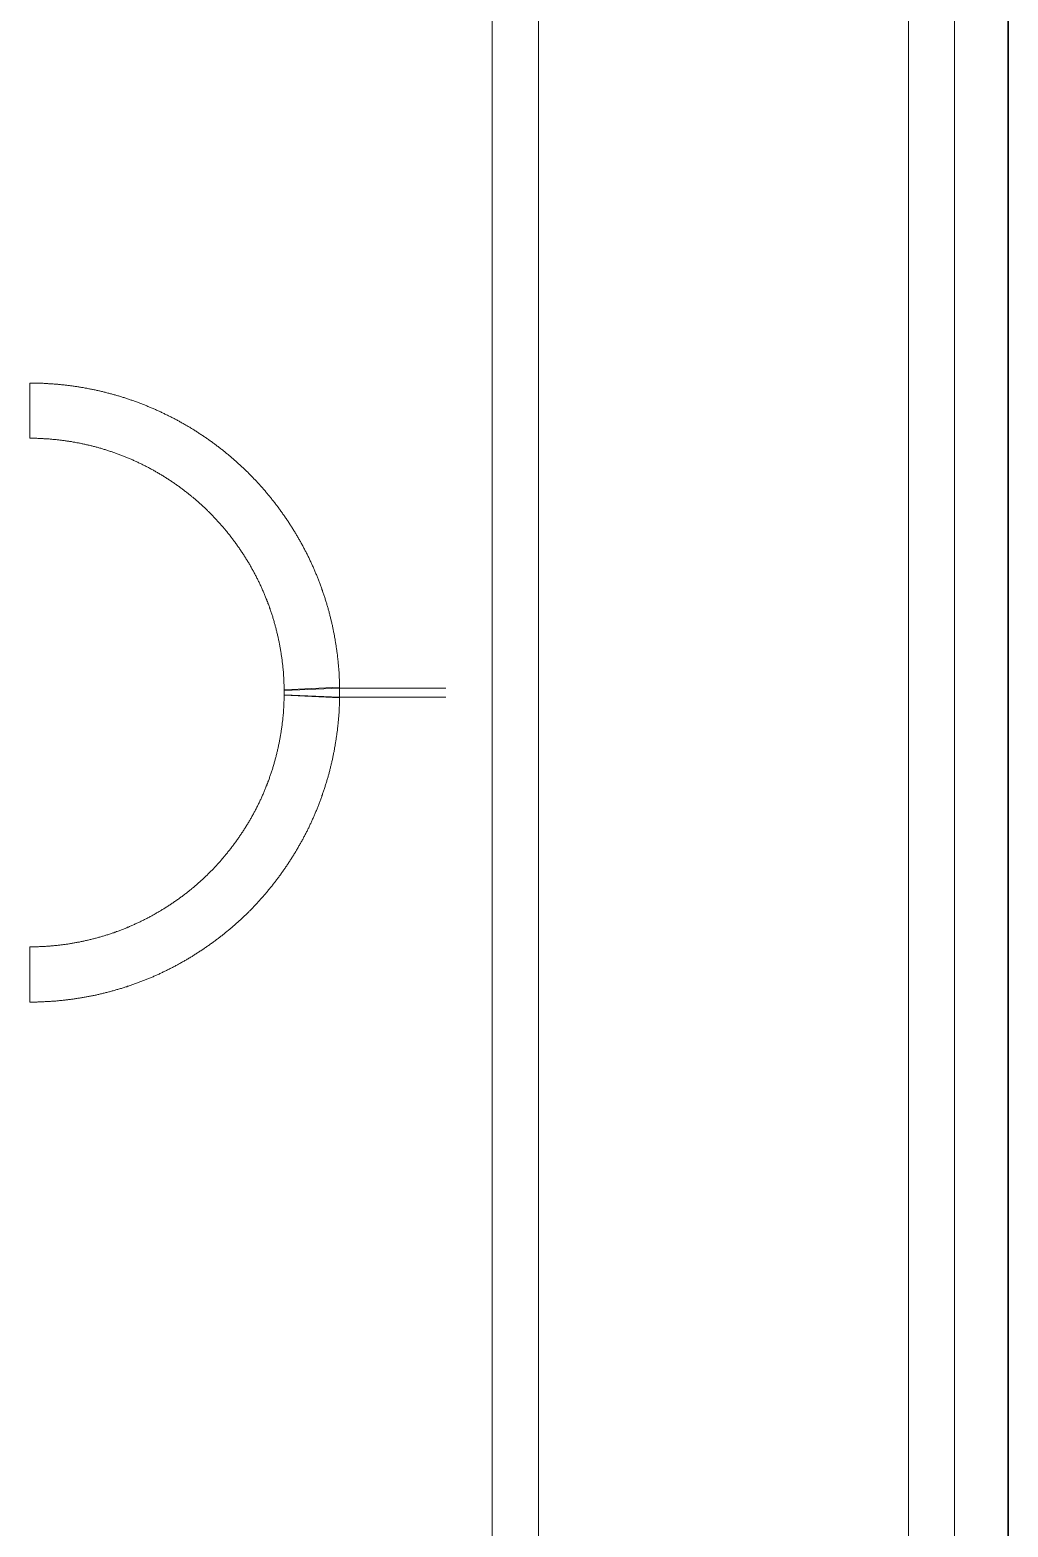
# Model space of a CAD drawing. Header units: millimetres. Extents: x 340455 to 340556, y 7380652 to 7380707.
# Drawn here: x 340485.4908 to 340485.5966, y 7380687.5278 to 7380687.6897 of the extents above; entities that cross this region are included whole.
import ezdxf

# ---------------------------------------------------------------- set-up
doc = ezdxf.new("R2010")
doc.units = ezdxf.units.MM
doc.layers.add('Cortado', color=7, linetype='Continuous', lineweight=35)
doc.layers.add('Visto', color=144, linetype='Continuous', lineweight=5)

# ---------------------------------------------------------------- blocks, each defined once
blk = doc.blocks.new('SHAPE2DVIEW008')
at = {"color": 0}
for p, q in [((6175.7, -7535.03), (6181.68, -7535.03)), ((6236.68, -7535.03), (6242.65, -7535.03)), ((6208.59, -7568.53), (6208.89, -7562.53)), ((6208.94, -7562.53), (6208.69, -7568.53)), ((6209.66, -7568.53), (6209.41, -7562.53)), ((6209.47, -7562.53), (6209.76, -7568.53)), ((6208.69, -7568.53), (6208.69, -7580.03)), ((6209.66, -7568.53), (6209.66, -7580.03)), ((6437.68, -7585.03), (5980.68, -7585.03)), ((5980.68, -7590.03), (6437.68, -7590.03)), ((6453.05, -7630.03), (5965.3, -7630.03)), ((5965.3, -7635.03), (6453.05, -7635.03)), ((5965.3, -7635.03), (6453.05, -7635.03))]:
    blk.add_line(p, q, dxfattribs=at)
for points in [[(6175.7, -7535.03), (6175.7, -7535.13), (6175.7, -7535.22), (6175.71, -7535.32), (6175.71, -7535.42), (6175.71, -7535.51), (6175.71, -7535.61), (6175.71, -7535.7), (6175.71, -7535.8), (6175.72, -7535.9), (6175.72, -7535.99), (6175.72, -7536.09), (6175.72, -7536.19), (6175.73, -7536.29), (6175.73, -7536.38), (6175.74, -7536.48), (6175.74, -7536.58), (6175.75, -7536.67), (6175.75, -7536.77), (6175.76, -7536.87), (6175.76, -7536.97), (6175.77, -7537.06), (6175.77, -7537.16), (6175.78, -7537.26), (6175.79, -7537.36), (6175.79, -7537.45), (6175.8, -7537.55), (6175.81, -7537.65), (6175.82, -7537.75), (6175.82, -7537.85), (6175.83, -7537.94), (6175.84, -7538.04), (6175.85, -7538.14), (6175.86, -7538.24), (6175.87, -7538.34), (6175.88, -7538.43), (6175.89, -7538.53), (6175.9, -7538.63), (6175.91, -7538.73), (6175.92, -7538.83), (6175.93, -7538.93), (6175.94, -7539.03), (6175.96, -7539.12), (6175.97, -7539.22), (6175.98, -7539.32), (6175.99, -7539.42), (6176.01, -7539.52), (6176.02, -7539.62), (6176.03, -7539.71), (6176.05, -7539.81), (6176.06, -7539.91), (6176.08, -7540.01), (6176.09, -7540.11), (6176.11, -7540.21), (6176.12, -7540.31), (6176.14, -7540.41), (6176.16, -7540.5), (6176.17, -7540.6), (6176.19, -7540.7), (6176.21, -7540.8), (6176.22, -7540.9), (6176.24, -7541), (6176.26, -7541.1), (6176.28, -7541.19), (6176.29, -7541.29), (6176.31, -7541.39), (6176.33, -7541.49), (6176.35, -7541.59), (6176.37, -7541.69), (6176.39, -7541.79), (6176.41, -7541.88), (6176.43, -7541.98), (6176.45, -7542.08), (6176.47, -7542.18), (6176.5, -7542.28), (6176.52, -7542.38), (6176.54, -7542.47), (6176.56, -7542.57), (6176.59, -7542.67), (6176.61, -7542.77), (6176.63, -7542.87), (6176.66, -7542.97), (6176.68, -7543.06), (6176.7, -7543.16), (6176.73, -7543.26), (6176.75, -7543.36), (6176.78, -7543.45), (6176.8, -7543.55), (6176.83, -7543.65), (6176.85, -7543.75), (6176.88, -7543.85), (6176.91, -7543.94), (6176.93, -7544.04), (6176.96, -7544.14), (6176.99, -7544.24), (6177.02, -7544.33), (6177.05, -7544.43), (6177.07, -7544.53), (6177.1, -7544.62), (6177.13, -7544.72), (6177.16, -7544.82), (6177.19, -7544.92), (6177.22, -7545.01), (6177.25, -7545.11), (6177.28, -7545.21), (6177.31, -7545.3), (6177.34, -7545.4), (6177.37, -7545.5), (6177.41, -7545.59), (6177.44, -7545.69), (6177.47, -7545.78), (6177.5, -7545.88), (6177.54, -7545.98), (6177.57, -7546.07), (6177.6, -7546.17), (6177.64, -7546.26), (6177.67, -7546.36), (6177.7, -7546.46), (6177.74, -7546.55), (6177.77, -7546.65), (6177.81, -7546.74), (6177.84, -7546.84), (6177.88, -7546.93), (6177.92, -7547.03), (6177.95, -7547.12), (6177.99, -7547.22), (6178.03, -7547.31), (6178.06, -7547.41), (6178.1, -7547.5), (6178.14, -7547.6), (6178.18, -7547.69), (6178.22, -7547.78), (6178.25, -7547.88), (6178.29, -7547.97), (6178.33, -7548.07), (6178.37, -7548.16), (6178.41, -7548.25), (6178.45, -7548.35), (6178.49, -7548.44), (6178.53, -7548.53), (6178.57, -7548.63), (6178.62, -7548.72), (6178.66, -7548.81), (6178.7, -7548.9), (6178.74, -7549), (6178.78, -7549.09), (6178.83, -7549.18), (6178.87, -7549.27), (6178.91, -7549.37), (6178.96, -7549.46), (6179, -7549.55), (6179.05, -7549.64), (6179.09, -7549.73), (6179.13, -7549.82), (6179.18, -7549.91), (6179.22, -7550.01), (6179.27, -7550.1), (6179.32, -7550.19), (6179.36, -7550.28), (6179.41, -7550.37), (6179.46, -7550.46), (6179.5, -7550.55), (6179.55, -7550.64), (6179.6, -7550.73), (6179.65, -7550.82), (6179.69, -7550.91), (6179.74, -7551), (6179.79, -7551.09), (6179.84, -7551.17), (6179.89, -7551.26), (6179.94, -7551.35), (6179.99, -7551.44), (6180.04, -7551.53), (6180.09, -7551.62), (6180.14, -7551.7), (6180.19, -7551.79), (6180.24, -7551.88), (6180.29, -7551.97), (6180.34, -7552.05), (6180.39, -7552.14), (6180.45, -7552.23), (6180.5, -7552.31), (6180.55, -7552.4), (6180.6, -7552.49), (6180.65, -7552.57), (6180.71, -7552.66), (6180.76, -7552.75), (6180.81, -7552.83), (6180.87, -7552.92), (6180.92, -7553), (6180.98, -7553.09), (6181.03, -7553.17), (6181.09, -7553.26), (6181.14, -7553.34), (6181.2, -7553.42), (6181.25, -7553.51), (6181.31, -7553.59), (6181.36, -7553.68), (6181.42, -7553.76), (6181.47, -7553.84), (6181.53, -7553.92), (6181.59, -7554.01), (6181.64, -7554.09), (6181.7, -7554.17), (6181.76, -7554.25), (6181.81, -7554.34), (6181.87, -7554.42), (6181.93, -7554.5), (6181.99, -7554.58), (6182.05, -7554.66), (6182.1, -7554.74), (6182.16, -7554.82), (6182.22, -7554.9), (6182.28, -7554.98), (6182.34, -7555.06), (6182.4, -7555.14), (6182.46, -7555.22), (6182.52, -7555.3), (6182.58, -7555.38), (6182.64, -7555.46), (6182.7, -7555.54), (6182.76, -7555.61), (6182.82, -7555.69), (6182.88, -7555.77), (6182.94, -7555.85), (6183, -7555.92), (6183.06, -7556), (6183.12, -7556.08), (6183.19, -7556.15), (6183.25, -7556.23), (6183.31, -7556.31), (6183.37, -7556.38), (6183.43, -7556.46), (6183.5, -7556.53), (6183.56, -7556.61), (6183.62, -7556.68), (6183.68, -7556.76), (6183.75, -7556.83), (6183.81, -7556.91), (6183.87, -7556.98), (6183.94, -7557.05), (6184, -7557.13), (6184.07, -7557.2), (6184.13, -7557.27), (6184.19, -7557.35), (6184.26, -7557.42), (6184.32, -7557.49), (6184.39, -7557.56), (6184.45, -7557.63), (6184.52, -7557.71), (6184.58, -7557.78), (6184.65, -7557.85), (6184.72, -7557.92), (6184.78, -7557.99), (6184.85, -7558.06), (6184.92, -7558.13), (6184.98, -7558.2), (6185.05, -7558.27), (6185.12, -7558.34), (6185.18, -7558.41), (6185.25, -7558.48), (6185.32, -7558.55), (6185.39, -7558.62), (6185.46, -7558.69), (6185.52, -7558.75), (6185.59, -7558.82), (6185.66, -7558.89), (6185.73, -7558.96), (6185.8, -7559.03), (6185.87, -7559.09), (6185.94, -7559.16), (6186.01, -7559.23), (6186.08, -7559.3), (6186.15, -7559.36), (6186.22, -7559.43), (6186.29, -7559.49), (6186.36, -7559.56), (6186.43, -7559.63), (6186.5, -7559.69), (6186.58, -7559.76), (6186.65, -7559.82), (6186.72, -7559.89), (6186.79, -7559.95), (6186.86, -7560.02), (6186.94, -7560.08), (6187.01, -7560.15), (6187.08, -7560.21), (6187.16, -7560.28), (6187.23, -7560.34), (6187.3, -7560.4), (6187.38, -7560.47), (6187.45, -7560.53), (6187.53, -7560.59), (6187.6, -7560.66), (6187.68, -7560.72), (6187.75, -7560.78), (6187.83, -7560.84), (6187.9, -7560.91), (6187.98, -7560.97), (6188.06, -7561.03), (6188.13, -7561.09), (6188.21, -7561.15), (6188.29, -7561.22), (6188.36, -7561.28), (6188.44, -7561.34), (6188.52, -7561.4), (6188.6, -7561.46), (6188.68, -7561.52), (6188.75, -7561.58), (6188.83, -7561.64), (6188.91, -7561.7), (6188.99, -7561.76), (6189.07, -7561.82), (6189.15, -7561.88), (6189.23, -7561.94), (6189.31, -7562), (6189.39, -7562.06), (6189.47, -7562.12), (6189.55, -7562.17), (6189.63, -7562.23), (6189.71, -7562.29), (6189.79, -7562.35), (6189.88, -7562.41), (6189.96, -7562.46), (6190.04, -7562.52), (6190.12, -7562.58), (6190.2, -7562.63), (6190.29, -7562.69), (6190.37, -7562.75), (6190.45, -7562.8), (6190.54, -7562.86), (6190.62, -7562.91), (6190.7, -7562.97), (6190.79, -7563.03), (6190.87, -7563.08), (6190.95, -7563.14), (6191.04, -7563.19), (6191.12, -7563.24), (6191.21, -7563.3), (6191.29, -7563.35), (6191.38, -7563.41), (6191.46, -7563.46), (6191.55, -7563.51), (6191.63, -7563.57), (6191.72, -7563.62), (6191.81, -7563.67), (6191.89, -7563.72), (6191.98, -7563.78), (6192.07, -7563.83), (6192.15, -7563.88), (6192.24, -7563.93), (6192.33, -7563.98), (6192.41, -7564.03), (6192.5, -7564.08), (6192.59, -7564.13), (6192.68, -7564.18), (6192.77, -7564.23), (6192.85, -7564.28), (6192.94, -7564.33), (6193.03, -7564.38), (6193.12, -7564.43), (6193.21, -7564.48), (6193.3, -7564.53), (6193.39, -7564.58), (6193.48, -7564.62), (6193.57, -7564.67), (6193.66, -7564.72), (6193.75, -7564.77), (6193.84, -7564.81), (6193.93, -7564.86), (6194.02, -7564.91), (6194.11, -7564.95), (6194.2, -7565), (6194.29, -7565.04), (6194.38, -7565.09), (6194.47, -7565.13), (6194.56, -7565.18), (6194.65, -7565.22), (6194.75, -7565.26), (6194.84, -7565.31), (6194.93, -7565.35), (6195.02, -7565.4), (6195.11, -7565.44), (6195.21, -7565.48), (6195.3, -7565.52), (6195.39, -7565.56), (6195.48, -7565.61), (6195.58, -7565.65), (6195.67, -7565.69), (6195.76, -7565.73), (6195.86, -7565.77), (6195.95, -7565.81), (6196.04, -7565.85), (6196.14, -7565.89), (6196.23, -7565.93), (6196.32, -7565.97), (6196.42, -7566.01), (6196.51, -7566.05), (6196.61, -7566.08), (6196.7, -7566.12), (6196.79, -7566.16), (6196.89, -7566.2), (6196.98, -7566.23), (6197.08, -7566.27), (6197.17, -7566.31), (6197.27, -7566.34), (6197.36, -7566.38), (6197.46, -7566.42), (6197.55, -7566.45), (6197.65, -7566.49), (6197.75, -7566.52), (6197.84, -7566.56), (6197.94, -7566.59), (6198.03, -7566.62), (6198.13, -7566.66), (6198.22, -7566.69), (6198.32, -7566.72), (6198.42, -7566.76), (6198.51, -7566.79), (6198.61, -7566.82), (6198.71, -7566.85), (6198.8, -7566.88), (6198.9, -7566.92), (6199, -7566.95), (6199.09, -7566.98), (6199.19, -7567.01), (6199.29, -7567.04), (6199.38, -7567.07), (6199.48, -7567.1), (6199.58, -7567.13), (6199.67, -7567.15), (6199.77, -7567.18), (6199.87, -7567.21), (6199.97, -7567.24), (6200.06, -7567.27), (6200.16, -7567.29), (6200.26, -7567.32), (6200.36, -7567.35), (6200.45, -7567.38), (6200.55, -7567.4), (6200.65, -7567.43), (6200.75, -7567.45), (6200.85, -7567.48), (6200.94, -7567.5), (6201.04, -7567.53), (6201.14, -7567.55), (6201.24, -7567.58), (6201.34, -7567.6), (6201.43, -7567.62), (6201.53, -7567.65), (6201.63, -7567.67), (6201.73, -7567.69), (6201.83, -7567.71), (6201.92, -7567.74), (6202.02, -7567.76), (6202.12, -7567.78), (6202.22, -7567.8), (6202.32, -7567.82), (6202.42, -7567.84), (6202.52, -7567.86), (6202.61, -7567.88), (6202.71, -7567.9), (6202.81, -7567.92), (6202.91, -7567.94), (6203.01, -7567.96), (6203.11, -7567.97), (6203.2, -7567.99), (6203.3, -7568.01), (6203.4, -7568.03), (6203.5, -7568.05), (6203.6, -7568.06), (6203.7, -7568.08), (6203.8, -7568.09), (6203.9, -7568.11), (6203.99, -7568.13), (6204.09, -7568.14), (6204.19, -7568.16), (6204.29, -7568.17), (6204.39, -7568.19), (6204.49, -7568.2), (6204.58, -7568.21), (6204.68, -7568.23), (6204.78, -7568.24), (6204.88, -7568.25), (6204.98, -7568.27), (6205.08, -7568.28), (6205.18, -7568.29), (6205.27, -7568.3), (6205.37, -7568.31), (6205.47, -7568.32), (6205.57, -7568.33), (6205.67, -7568.35), (6205.77, -7568.36), (6205.86, -7568.37), (6205.96, -7568.38), (6206.06, -7568.38), (6206.16, -7568.39), (6206.26, -7568.4), (6206.35, -7568.41), (6206.45, -7568.42), (6206.55, -7568.43), (6206.65, -7568.43), (6206.74, -7568.44), (6206.84, -7568.45), (6206.94, -7568.46), (6207.04, -7568.46), (6207.13, -7568.47), (6207.23, -7568.47), (6207.33, -7568.48), (6207.43, -7568.49), (6207.52, -7568.49), (6207.62, -7568.49), (6207.72, -7568.5), (6207.82, -7568.5), (6207.91, -7568.51), (6208.01, -7568.51), (6208.11, -7568.51), (6208.2, -7568.52), (6208.3, -7568.52), (6208.4, -7568.52), (6208.49, -7568.52), (6208.59, -7568.53)], [(6208.89, -7562.53), (6208.79, -7562.53), (6208.69, -7562.53), (6208.59, -7562.52), (6208.49, -7562.52), (6208.39, -7562.52), (6208.29, -7562.52), (6208.2, -7562.51), (6208.1, -7562.51), (6208, -7562.51), (6207.9, -7562.5), (6207.8, -7562.5), (6207.7, -7562.49), (6207.6, -7562.49), (6207.5, -7562.48), (6207.4, -7562.47), (6207.3, -7562.47), (6207.2, -7562.46), (6207.1, -7562.45), (6207, -7562.44), (6206.9, -7562.44), (6206.8, -7562.43), (6206.7, -7562.42), (6206.6, -7562.41), (6206.5, -7562.4), (6206.4, -7562.39), (6206.3, -7562.38), (6206.2, -7562.37), (6206.1, -7562.36), (6206, -7562.35), (6205.9, -7562.33), (6205.8, -7562.32), (6205.7, -7562.31), (6205.6, -7562.3), (6205.5, -7562.28), (6205.4, -7562.27), (6205.3, -7562.25), (6205.19, -7562.24), (6205.09, -7562.22), (6204.99, -7562.21), (6204.89, -7562.19), (6204.79, -7562.18), (6204.69, -7562.16), (6204.59, -7562.14), (6204.49, -7562.13), (6204.39, -7562.11), (6204.29, -7562.09), (6204.19, -7562.07), (6204.09, -7562.05), (6203.99, -7562.04), (6203.89, -7562.02), (6203.79, -7562), (6203.69, -7561.98), (6203.59, -7561.96), (6203.49, -7561.93), (6203.38, -7561.91), (6203.28, -7561.89), (6203.18, -7561.87), (6203.08, -7561.85), (6202.98, -7561.82), (6202.88, -7561.8), (6202.78, -7561.78), (6202.68, -7561.75), (6202.58, -7561.73), (6202.48, -7561.7), (6202.38, -7561.68), (6202.28, -7561.65), (6202.18, -7561.63), (6202.08, -7561.6), (6201.99, -7561.57), (6201.89, -7561.55), (6201.79, -7561.52), (6201.69, -7561.49), (6201.59, -7561.46), (6201.49, -7561.43), (6201.39, -7561.41), (6201.29, -7561.38), (6201.19, -7561.35), (6201.09, -7561.32), (6200.99, -7561.29), (6200.9, -7561.25), (6200.8, -7561.22), (6200.7, -7561.19), (6200.6, -7561.16), (6200.5, -7561.13), (6200.4, -7561.09), (6200.31, -7561.06), (6200.21, -7561.03), (6200.11, -7560.99), (6200.01, -7560.96), (6199.92, -7560.93), (6199.82, -7560.89), (6199.72, -7560.86), (6199.62, -7560.82), (6199.53, -7560.78), (6199.43, -7560.75), (6199.33, -7560.71), (6199.24, -7560.67), (6199.14, -7560.64), (6199.05, -7560.6), (6198.95, -7560.56), (6198.85, -7560.52), (6198.76, -7560.48), (6198.66, -7560.44), (6198.57, -7560.4), (6198.47, -7560.36), (6198.38, -7560.32), (6198.28, -7560.28), (6198.19, -7560.24), (6198.09, -7560.2), (6198, -7560.16), (6197.9, -7560.12), (6197.81, -7560.07), (6197.72, -7560.03), (6197.62, -7559.99), (6197.53, -7559.94), (6197.43, -7559.9), (6197.34, -7559.86), (6197.25, -7559.81), (6197.16, -7559.77), (6197.06, -7559.72), (6196.97, -7559.68), (6196.88, -7559.63), (6196.79, -7559.58), (6196.69, -7559.54), (6196.6, -7559.49), (6196.51, -7559.44), (6196.42, -7559.39), (6196.33, -7559.35), (6196.24, -7559.3), (6196.15, -7559.25), (6196.06, -7559.2), (6195.97, -7559.15), (6195.88, -7559.1), (6195.79, -7559.05), (6195.7, -7559), (6195.61, -7558.95), (6195.52, -7558.9), (6195.43, -7558.85), (6195.34, -7558.8), (6195.26, -7558.75), (6195.17, -7558.69), (6195.08, -7558.64), (6194.99, -7558.59), (6194.9, -7558.54), (6194.82, -7558.48), (6194.73, -7558.43), (6194.64, -7558.38), (6194.56, -7558.32), (6194.47, -7558.27), (6194.39, -7558.21), (6194.3, -7558.16), (6194.22, -7558.1), (6194.13, -7558.05), (6194.05, -7557.99), (6193.96, -7557.93), (6193.88, -7557.88), (6193.79, -7557.82), (6193.71, -7557.77), (6193.63, -7557.71), (6193.54, -7557.65), (6193.46, -7557.59), (6193.38, -7557.54), (6193.29, -7557.48), (6193.21, -7557.42), (6193.13, -7557.36), (6193.05, -7557.3), (6192.97, -7557.24), (6192.89, -7557.18), (6192.81, -7557.12), (6192.72, -7557.06), (6192.64, -7557), (6192.56, -7556.94), (6192.48, -7556.88), (6192.41, -7556.82), (6192.33, -7556.76), (6192.25, -7556.7), (6192.17, -7556.64), (6192.09, -7556.58), (6192.01, -7556.52), (6191.94, -7556.45), (6191.86, -7556.39), (6191.78, -7556.33), (6191.7, -7556.27), (6191.63, -7556.2), (6191.55, -7556.14), (6191.48, -7556.08), (6191.4, -7556.01), (6191.33, -7555.95), (6191.25, -7555.89), (6191.18, -7555.82), (6191.1, -7555.76), (6191.03, -7555.69), (6190.96, -7555.63), (6190.88, -7555.57), (6190.81, -7555.5), (6190.74, -7555.43), (6190.66, -7555.37), (6190.59, -7555.3), (6190.52, -7555.24), (6190.45, -7555.17), (6190.38, -7555.11), (6190.31, -7555.04), (6190.23, -7554.97), (6190.16, -7554.91), (6190.09, -7554.84), (6190.02, -7554.77), (6189.95, -7554.7), (6189.89, -7554.64), (6189.82, -7554.57), (6189.75, -7554.5), (6189.68, -7554.43), (6189.61, -7554.36), (6189.54, -7554.29), (6189.47, -7554.22), (6189.41, -7554.15), (6189.34, -7554.08), (6189.27, -7554.01), (6189.21, -7553.94), (6189.14, -7553.87), (6189.07, -7553.8), (6189.01, -7553.73), (6188.94, -7553.66), (6188.88, -7553.59), (6188.81, -7553.52), (6188.75, -7553.45), (6188.68, -7553.37), (6188.62, -7553.3), (6188.55, -7553.23), (6188.49, -7553.16), (6188.43, -7553.08), (6188.36, -7553.01), (6188.3, -7552.94), (6188.24, -7552.86), (6188.17, -7552.79), (6188.11, -7552.71), (6188.05, -7552.64), (6187.99, -7552.56), (6187.93, -7552.49), (6187.86, -7552.41), (6187.8, -7552.34), (6187.74, -7552.26), (6187.68, -7552.18), (6187.62, -7552.11), (6187.56, -7552.03), (6187.5, -7551.95), (6187.44, -7551.88), (6187.38, -7551.8), (6187.32, -7551.72), (6187.26, -7551.64), (6187.2, -7551.56), (6187.14, -7551.48), (6187.08, -7551.4), (6187.03, -7551.33), (6186.97, -7551.25), (6186.91, -7551.17), (6186.85, -7551.09), (6186.79, -7551), (6186.74, -7550.92), (6186.68, -7550.84), (6186.62, -7550.76), (6186.57, -7550.68), (6186.51, -7550.6), (6186.45, -7550.52), (6186.4, -7550.43), (6186.34, -7550.35), (6186.29, -7550.27), (6186.23, -7550.19), (6186.18, -7550.1), (6186.12, -7550.02), (6186.07, -7549.94), (6186.02, -7549.85), (6185.96, -7549.77), (6185.91, -7549.68), (6185.85, -7549.6), (6185.8, -7549.52), (6185.75, -7549.43), (6185.7, -7549.35), (6185.65, -7549.26), (6185.59, -7549.17), (6185.54, -7549.09), (6185.49, -7549), (6185.44, -7548.92), (6185.39, -7548.83), (6185.34, -7548.74), (6185.29, -7548.66), (6185.24, -7548.57), (6185.19, -7548.48), (6185.14, -7548.39), (6185.09, -7548.31), (6185.04, -7548.22), (6185, -7548.13), (6184.95, -7548.04), (6184.9, -7547.95), (6184.85, -7547.87), (6184.81, -7547.78), (6184.76, -7547.69), (6184.71, -7547.6), (6184.67, -7547.51), (6184.62, -7547.42), (6184.58, -7547.33), (6184.53, -7547.24), (6184.49, -7547.15), (6184.44, -7547.06), (6184.4, -7546.97), (6184.36, -7546.88), (6184.31, -7546.79), (6184.27, -7546.7), (6184.23, -7546.61), (6184.19, -7546.52), (6184.15, -7546.43), (6184.1, -7546.34), (6184.06, -7546.25), (6184.02, -7546.15), (6183.98, -7546.06), (6183.94, -7545.97), (6183.9, -7545.88), (6183.86, -7545.79), (6183.82, -7545.69), (6183.79, -7545.6), (6183.75, -7545.51), (6183.71, -7545.42), (6183.67, -7545.32), (6183.63, -7545.23), (6183.6, -7545.14), (6183.56, -7545.05), (6183.52, -7544.95), (6183.49, -7544.86), (6183.45, -7544.77), (6183.42, -7544.67), (6183.38, -7544.58), (6183.35, -7544.48), (6183.32, -7544.39), (6183.28, -7544.3), (6183.25, -7544.2), (6183.21, -7544.11), (6183.18, -7544.01), (6183.15, -7543.92), (6183.12, -7543.83), (6183.09, -7543.73), (6183.06, -7543.64), (6183.02, -7543.54), (6182.99, -7543.45), (6182.96, -7543.35), (6182.93, -7543.26), (6182.9, -7543.16), (6182.88, -7543.07), (6182.85, -7542.97), (6182.82, -7542.88), (6182.79, -7542.78), (6182.76, -7542.69), (6182.73, -7542.59), (6182.71, -7542.5), (6182.68, -7542.4), (6182.65, -7542.3), (6182.63, -7542.21), (6182.6, -7542.11), (6182.58, -7542.02), (6182.55, -7541.92), (6182.53, -7541.83), (6182.5, -7541.73), (6182.48, -7541.63), (6182.46, -7541.54), (6182.43, -7541.44), (6182.41, -7541.35), (6182.39, -7541.25), (6182.37, -7541.15), (6182.35, -7541.06), (6182.32, -7540.96), (6182.3, -7540.87), (6182.28, -7540.77), (6182.26, -7540.67), (6182.24, -7540.58), (6182.22, -7540.48), (6182.2, -7540.38), (6182.18, -7540.29), (6182.17, -7540.19), (6182.15, -7540.09), (6182.13, -7540), (6182.11, -7539.9), (6182.1, -7539.81), (6182.08, -7539.71), (6182.06, -7539.61), (6182.05, -7539.52), (6182.03, -7539.42), (6182.01, -7539.32), (6182, -7539.23), (6181.98, -7539.13), (6181.97, -7539.03), (6181.96, -7538.94), (6181.94, -7538.84), (6181.93, -7538.74), (6181.92, -7538.65), (6181.9, -7538.55), (6181.89, -7538.46), (6181.88, -7538.36), (6181.87, -7538.26), (6181.86, -7538.17), (6181.85, -7538.07), (6181.84, -7537.98), (6181.83, -7537.88), (6181.82, -7537.78), (6181.81, -7537.69), (6181.8, -7537.59), (6181.79, -7537.5), (6181.78, -7537.4), (6181.77, -7537.3), (6181.76, -7537.21), (6181.76, -7537.11), (6181.75, -7537.02), (6181.74, -7536.92), (6181.74, -7536.83), (6181.73, -7536.73), (6181.72, -7536.64), (6181.72, -7536.54), (6181.71, -7536.45), (6181.71, -7536.35), (6181.7, -7536.26), (6181.7, -7536.16), (6181.7, -7536.07), (6181.69, -7535.97), (6181.69, -7535.88), (6181.69, -7535.78), (6181.68, -7535.69), (6181.68, -7535.59), (6181.68, -7535.5), (6181.68, -7535.41), (6181.68, -7535.31), (6181.68, -7535.22), (6181.68, -7535.12), (6181.68, -7535.03)], [(6236.68, -7535.03), (6236.68, -7535.12), (6236.68, -7535.22), (6236.67, -7535.31), (6236.67, -7535.41), (6236.67, -7535.5), (6236.67, -7535.59), (6236.67, -7535.69), (6236.67, -7535.78), (6236.66, -7535.88), (6236.66, -7535.97), (6236.66, -7536.07), (6236.65, -7536.16), (6236.65, -7536.26), (6236.64, -7536.35), (6236.64, -7536.45), (6236.63, -7536.54), (6236.63, -7536.64), (6236.62, -7536.73), (6236.62, -7536.83), (6236.61, -7536.92), (6236.6, -7537.02), (6236.6, -7537.11), (6236.59, -7537.21), (6236.58, -7537.3), (6236.57, -7537.4), (6236.56, -7537.5), (6236.56, -7537.59), (6236.55, -7537.69), (6236.54, -7537.78), (6236.53, -7537.88), (6236.52, -7537.98), (6236.51, -7538.07), (6236.5, -7538.17), (6236.48, -7538.26), (6236.47, -7538.36), (6236.46, -7538.46), (6236.45, -7538.55), (6236.44, -7538.65), (6236.42, -7538.75), (6236.41, -7538.84), (6236.4, -7538.94), (6236.38, -7539.03), (6236.37, -7539.13), (6236.35, -7539.23), (6236.34, -7539.32), (6236.32, -7539.42), (6236.31, -7539.52), (6236.29, -7539.61), (6236.27, -7539.71), (6236.26, -7539.81), (6236.24, -7539.9), (6236.22, -7540), (6236.2, -7540.1), (6236.19, -7540.19), (6236.17, -7540.29), (6236.15, -7540.38), (6236.13, -7540.48), (6236.11, -7540.58), (6236.09, -7540.67), (6236.07, -7540.77), (6236.05, -7540.87), (6236.03, -7540.96), (6236.01, -7541.06), (6235.98, -7541.15), (6235.96, -7541.25), (6235.94, -7541.35), (6235.92, -7541.44), (6235.89, -7541.54), (6235.87, -7541.64), (6235.85, -7541.73), (6235.82, -7541.83), (6235.8, -7541.92), (6235.77, -7542.02), (6235.75, -7542.11), (6235.72, -7542.21), (6235.7, -7542.31), (6235.67, -7542.4), (6235.64, -7542.5), (6235.62, -7542.59), (6235.59, -7542.69), (6235.56, -7542.78), (6235.53, -7542.88), (6235.5, -7542.97), (6235.47, -7543.07), (6235.45, -7543.16), (6235.42, -7543.26), (6235.39, -7543.35), (6235.36, -7543.45), (6235.33, -7543.54), (6235.29, -7543.64), (6235.26, -7543.73), (6235.23, -7543.83), (6235.2, -7543.92), (6235.17, -7544.01), (6235.13, -7544.11), (6235.1, -7544.2), (6235.07, -7544.3), (6235.03, -7544.39), (6235, -7544.48), (6234.97, -7544.58), (6234.93, -7544.67), (6234.9, -7544.77), (6234.86, -7544.86), (6234.82, -7544.95), (6234.79, -7545.05), (6234.75, -7545.14), (6234.71, -7545.23), (6234.68, -7545.32), (6234.64, -7545.42), (6234.6, -7545.51), (6234.56, -7545.6), (6234.52, -7545.69), (6234.49, -7545.79), (6234.45, -7545.88), (6234.41, -7545.97), (6234.37, -7546.06), (6234.33, -7546.15), (6234.29, -7546.25), (6234.24, -7546.34), (6234.2, -7546.43), (6234.16, -7546.52), (6234.12, -7546.61), (6234.08, -7546.7), (6234.03, -7546.79), (6233.99, -7546.88), (6233.95, -7546.97), (6233.9, -7547.06), (6233.86, -7547.15), (6233.82, -7547.24), (6233.77, -7547.33), (6233.73, -7547.42), (6233.68, -7547.51), (6233.64, -7547.6), (6233.59, -7547.69), (6233.54, -7547.78), (6233.5, -7547.87), (6233.45, -7547.95), (6233.4, -7548.04), (6233.35, -7548.13), (6233.31, -7548.22), (6233.26, -7548.31), (6233.21, -7548.39), (6233.16, -7548.48), (6233.11, -7548.57), (6233.06, -7548.66), (6233.01, -7548.74), (6232.96, -7548.83), (6232.91, -7548.92), (6232.86, -7549), (6232.81, -7549.09), (6232.76, -7549.17), (6232.71, -7549.26), (6232.66, -7549.34), (6232.6, -7549.43), (6232.55, -7549.52), (6232.5, -7549.6), (6232.45, -7549.68), (6232.39, -7549.77), (6232.34, -7549.85), (6232.28, -7549.94), (6232.23, -7550.02), (6232.18, -7550.1), (6232.12, -7550.19), (6232.07, -7550.27), (6232.01, -7550.35), (6231.96, -7550.43), (6231.9, -7550.52), (6231.84, -7550.6), (6231.79, -7550.68), (6231.73, -7550.76), (6231.67, -7550.84), (6231.62, -7550.92), (6231.56, -7551), (6231.5, -7551.09), (6231.45, -7551.17), (6231.39, -7551.25), (6231.33, -7551.32), (6231.27, -7551.4), (6231.21, -7551.48), (6231.15, -7551.56), (6231.09, -7551.64), (6231.03, -7551.72), (6230.97, -7551.8), (6230.91, -7551.87), (6230.85, -7551.95), (6230.79, -7552.03), (6230.73, -7552.11), (6230.67, -7552.18), (6230.61, -7552.26), (6230.55, -7552.34), (6230.49, -7552.41), (6230.43, -7552.49), (6230.36, -7552.56), (6230.3, -7552.64), (6230.24, -7552.71), (6230.18, -7552.79), (6230.11, -7552.86), (6230.05, -7552.93), (6229.99, -7553.01), (6229.92, -7553.08), (6229.86, -7553.15), (6229.8, -7553.23), (6229.73, -7553.3), (6229.67, -7553.37), (6229.6, -7553.44), (6229.54, -7553.52), (6229.47, -7553.59), (6229.41, -7553.66), (6229.34, -7553.73), (6229.27, -7553.8), (6229.21, -7553.87), (6229.14, -7553.94), (6229.07, -7554.01), (6229.01, -7554.08), (6228.94, -7554.15), (6228.87, -7554.22), (6228.81, -7554.29), (6228.74, -7554.36), (6228.67, -7554.43), (6228.6, -7554.5), (6228.53, -7554.57), (6228.46, -7554.63), (6228.39, -7554.7), (6228.32, -7554.77), (6228.26, -7554.84), (6228.19, -7554.9), (6228.12, -7554.97), (6228.04, -7555.04), (6227.97, -7555.1), (6227.9, -7555.17), (6227.83, -7555.24), (6227.76, -7555.3), (6227.69, -7555.37), (6227.62, -7555.43), (6227.54, -7555.5), (6227.47, -7555.56), (6227.4, -7555.63), (6227.33, -7555.69), (6227.25, -7555.76), (6227.18, -7555.82), (6227.1, -7555.88), (6227.03, -7555.95), (6226.95, -7556.01), (6226.88, -7556.07), (6226.8, -7556.14), (6226.73, -7556.2), (6226.65, -7556.26), (6226.58, -7556.33), (6226.5, -7556.39), (6226.42, -7556.45), (6226.34, -7556.51), (6226.27, -7556.57), (6226.19, -7556.64), (6226.11, -7556.7), (6226.03, -7556.76), (6225.95, -7556.82), (6225.87, -7556.88), (6225.79, -7556.94), (6225.71, -7557), (6225.63, -7557.06), (6225.55, -7557.12), (6225.47, -7557.18), (6225.39, -7557.24), (6225.31, -7557.3), (6225.23, -7557.36), (6225.15, -7557.42), (6225.06, -7557.48), (6224.98, -7557.53), (6224.9, -7557.59), (6224.82, -7557.65), (6224.73, -7557.71), (6224.65, -7557.76), (6224.56, -7557.82), (6224.48, -7557.88), (6224.4, -7557.93), (6224.31, -7557.99), (6224.23, -7558.05), (6224.14, -7558.1), (6224.06, -7558.16), (6223.97, -7558.21), (6223.88, -7558.27), (6223.8, -7558.32), (6223.71, -7558.37), (6223.62, -7558.43), (6223.54, -7558.48), (6223.45, -7558.54), (6223.36, -7558.59), (6223.27, -7558.64), (6223.19, -7558.69), (6223.1, -7558.75), (6223.01, -7558.8), (6222.92, -7558.85), (6222.83, -7558.9), (6222.74, -7558.95), (6222.65, -7559), (6222.56, -7559.05), (6222.47, -7559.1), (6222.38, -7559.15), (6222.29, -7559.2), (6222.2, -7559.25), (6222.11, -7559.3), (6222.02, -7559.35), (6221.93, -7559.4), (6221.84, -7559.44), (6221.75, -7559.49), (6221.66, -7559.54), (6221.56, -7559.58), (6221.47, -7559.63), (6221.38, -7559.68), (6221.29, -7559.72), (6221.19, -7559.77), (6221.1, -7559.81), (6221.01, -7559.86), (6220.92, -7559.9), (6220.82, -7559.95), (6220.73, -7559.99), (6220.63, -7560.03), (6220.54, -7560.07), (6220.45, -7560.12), (6220.35, -7560.16), (6220.26, -7560.2), (6220.16, -7560.24), (6220.07, -7560.28), (6219.97, -7560.32), (6219.88, -7560.36), (6219.78, -7560.4), (6219.69, -7560.44), (6219.59, -7560.48), (6219.5, -7560.52), (6219.4, -7560.56), (6219.3, -7560.6), (6219.21, -7560.64), (6219.11, -7560.67), (6219.02, -7560.71), (6218.92, -7560.75), (6218.82, -7560.78), (6218.73, -7560.82), (6218.63, -7560.86), (6218.53, -7560.89), (6218.43, -7560.93), (6218.34, -7560.96), (6218.24, -7561), (6218.14, -7561.03), (6218.04, -7561.06), (6217.95, -7561.1), (6217.85, -7561.13), (6217.75, -7561.16), (6217.65, -7561.19), (6217.55, -7561.22), (6217.46, -7561.26), (6217.36, -7561.29), (6217.26, -7561.32), (6217.16, -7561.35), (6217.06, -7561.38), (6216.96, -7561.41), (6216.86, -7561.43), (6216.76, -7561.46), (6216.66, -7561.49), (6216.57, -7561.52), (6216.47, -7561.55), (6216.37, -7561.57), (6216.27, -7561.6), (6216.17, -7561.63), (6216.07, -7561.65), (6215.97, -7561.68), (6215.87, -7561.7), (6215.77, -7561.73), (6215.67, -7561.75), (6215.57, -7561.78), (6215.47, -7561.8), (6215.37, -7561.82), (6215.27, -7561.85), (6215.17, -7561.87), (6215.07, -7561.89), (6214.97, -7561.91), (6214.87, -7561.93), (6214.77, -7561.96), (6214.67, -7561.98), (6214.57, -7562), (6214.47, -7562.02), (6214.37, -7562.04), (6214.26, -7562.05), (6214.16, -7562.07), (6214.06, -7562.09), (6213.96, -7562.11), (6213.86, -7562.13), (6213.76, -7562.14), (6213.66, -7562.16), (6213.56, -7562.18), (6213.46, -7562.19), (6213.36, -7562.21), (6213.26, -7562.22), (6213.16, -7562.24), (6213.06, -7562.25), (6212.96, -7562.27), (6212.86, -7562.28), (6212.76, -7562.3), (6212.66, -7562.31), (6212.55, -7562.32), (6212.45, -7562.33), (6212.35, -7562.35), (6212.25, -7562.36), (6212.15, -7562.37), (6212.05, -7562.38), (6211.95, -7562.39), (6211.85, -7562.4), (6211.75, -7562.41), (6211.65, -7562.42), (6211.55, -7562.43), (6211.45, -7562.44), (6211.35, -7562.44), (6211.25, -7562.45), (6211.15, -7562.46), (6211.05, -7562.47), (6210.95, -7562.47), (6210.85, -7562.48), (6210.75, -7562.49), (6210.65, -7562.49), (6210.55, -7562.5), (6210.45, -7562.5), (6210.35, -7562.51), (6210.26, -7562.51), (6210.16, -7562.51), (6210.06, -7562.52), (6209.96, -7562.52), (6209.86, -7562.52), (6209.76, -7562.52), (6209.66, -7562.53), (6209.56, -7562.53), (6209.47, -7562.53)], [(6209.76, -7568.53), (6209.86, -7568.52), (6209.96, -7568.52), (6210.05, -7568.52), (6210.15, -7568.52), (6210.25, -7568.51), (6210.34, -7568.51), (6210.44, -7568.51), (6210.54, -7568.5), (6210.63, -7568.5), (6210.73, -7568.49), (6210.83, -7568.49), (6210.92, -7568.49), (6211.02, -7568.48), (6211.12, -7568.47), (6211.22, -7568.47), (6211.31, -7568.46), (6211.41, -7568.46), (6211.51, -7568.45), (6211.61, -7568.44), (6211.71, -7568.43), (6211.8, -7568.43), (6211.9, -7568.42), (6212, -7568.41), (6212.1, -7568.4), (6212.19, -7568.39), (6212.29, -7568.38), (6212.39, -7568.38), (6212.49, -7568.37), (6212.59, -7568.36), (6212.69, -7568.35), (6212.78, -7568.33), (6212.88, -7568.32), (6212.98, -7568.31), (6213.08, -7568.3), (6213.18, -7568.29), (6213.28, -7568.28), (6213.37, -7568.27), (6213.47, -7568.25), (6213.57, -7568.24), (6213.67, -7568.23), (6213.77, -7568.21), (6213.87, -7568.2), (6213.97, -7568.19), (6214.06, -7568.17), (6214.16, -7568.16), (6214.26, -7568.14), (6214.36, -7568.13), (6214.46, -7568.11), (6214.56, -7568.09), (6214.66, -7568.08), (6214.75, -7568.06), (6214.85, -7568.04), (6214.95, -7568.03), (6215.05, -7568.01), (6215.15, -7567.99), (6215.25, -7567.97), (6215.35, -7567.96), (6215.44, -7567.94), (6215.54, -7567.92), (6215.64, -7567.9), (6215.74, -7567.88), (6215.84, -7567.86), (6215.94, -7567.84), (6216.03, -7567.82), (6216.13, -7567.8), (6216.23, -7567.78), (6216.33, -7567.76), (6216.43, -7567.74), (6216.53, -7567.71), (6216.62, -7567.69), (6216.72, -7567.67), (6216.82, -7567.65), (6216.92, -7567.62), (6217.02, -7567.6), (6217.12, -7567.58), (6217.21, -7567.55), (6217.31, -7567.53), (6217.41, -7567.5), (6217.51, -7567.48), (6217.61, -7567.45), (6217.7, -7567.43), (6217.8, -7567.4), (6217.9, -7567.38), (6218, -7567.35), (6218.09, -7567.32), (6218.19, -7567.3), (6218.29, -7567.27), (6218.39, -7567.24), (6218.48, -7567.21), (6218.58, -7567.18), (6218.68, -7567.16), (6218.77, -7567.13), (6218.87, -7567.1), (6218.97, -7567.07), (6219.07, -7567.04), (6219.16, -7567.01), (6219.26, -7566.98), (6219.36, -7566.95), (6219.45, -7566.92), (6219.55, -7566.89), (6219.65, -7566.85), (6219.74, -7566.82), (6219.84, -7566.79), (6219.93, -7566.76), (6220.03, -7566.72), (6220.13, -7566.69), (6220.22, -7566.66), (6220.32, -7566.62), (6220.41, -7566.59), (6220.51, -7566.56), (6220.6, -7566.52), (6220.7, -7566.49), (6220.8, -7566.45), (6220.89, -7566.42), (6220.99, -7566.38), (6221.08, -7566.35), (6221.18, -7566.31), (6221.27, -7566.27), (6221.37, -7566.24), (6221.46, -7566.2), (6221.55, -7566.16), (6221.65, -7566.12), (6221.74, -7566.09), (6221.84, -7566.05), (6221.93, -7566.01), (6222.03, -7565.97), (6222.12, -7565.93), (6222.21, -7565.89), (6222.31, -7565.85), (6222.4, -7565.81), (6222.49, -7565.77), (6222.59, -7565.73), (6222.68, -7565.69), (6222.77, -7565.65), (6222.87, -7565.61), (6222.96, -7565.57), (6223.05, -7565.52), (6223.14, -7565.48), (6223.24, -7565.44), (6223.33, -7565.4), (6223.42, -7565.35), (6223.51, -7565.31), (6223.6, -7565.27), (6223.7, -7565.22), (6223.79, -7565.18), (6223.88, -7565.13), (6223.97, -7565.09), (6224.06, -7565.04), (6224.15, -7565), (6224.24, -7564.95), (6224.33, -7564.91), (6224.42, -7564.86), (6224.52, -7564.81), (6224.61, -7564.77), (6224.7, -7564.72), (6224.79, -7564.67), (6224.88, -7564.63), (6224.96, -7564.58), (6225.05, -7564.53), (6225.14, -7564.48), (6225.23, -7564.43), (6225.32, -7564.38), (6225.41, -7564.33), (6225.5, -7564.28), (6225.59, -7564.23), (6225.68, -7564.18), (6225.76, -7564.13), (6225.85, -7564.08), (6225.94, -7564.03), (6226.03, -7563.98), (6226.11, -7563.93), (6226.2, -7563.88), (6226.29, -7563.83), (6226.38, -7563.78), (6226.46, -7563.72), (6226.55, -7563.67), (6226.64, -7563.62), (6226.72, -7563.57), (6226.81, -7563.51), (6226.89, -7563.46), (6226.98, -7563.41), (6227.06, -7563.35), (6227.15, -7563.3), (6227.23, -7563.24), (6227.32, -7563.19), (6227.4, -7563.13), (6227.49, -7563.08), (6227.57, -7563.02), (6227.66, -7562.97), (6227.74, -7562.91), (6227.82, -7562.86), (6227.91, -7562.8), (6227.99, -7562.75), (6228.07, -7562.69), (6228.15, -7562.63), (6228.24, -7562.58), (6228.32, -7562.52), (6228.4, -7562.46), (6228.48, -7562.4), (6228.57, -7562.35), (6228.65, -7562.29), (6228.73, -7562.23), (6228.81, -7562.17), (6228.89, -7562.11), (6228.97, -7562.05), (6229.05, -7561.99), (6229.13, -7561.94), (6229.21, -7561.88), (6229.29, -7561.82), (6229.37, -7561.76), (6229.45, -7561.7), (6229.53, -7561.64), (6229.6, -7561.58), (6229.68, -7561.52), (6229.76, -7561.46), (6229.84, -7561.4), (6229.92, -7561.33), (6229.99, -7561.27), (6230.07, -7561.21), (6230.15, -7561.15), (6230.22, -7561.09), (6230.3, -7561.03), (6230.38, -7560.97), (6230.45, -7560.9), (6230.53, -7560.84), (6230.6, -7560.78), (6230.68, -7560.72), (6230.75, -7560.65), (6230.83, -7560.59), (6230.9, -7560.53), (6230.98, -7560.46), (6231.05, -7560.4), (6231.12, -7560.34), (6231.2, -7560.27), (6231.27, -7560.21), (6231.34, -7560.14), (6231.42, -7560.08), (6231.49, -7560.02), (6231.56, -7559.95), (6231.63, -7559.89), (6231.7, -7559.82), (6231.78, -7559.76), (6231.85, -7559.69), (6231.92, -7559.62), (6231.99, -7559.56), (6232.06, -7559.49), (6232.13, -7559.43), (6232.2, -7559.36), (6232.27, -7559.29), (6232.34, -7559.23), (6232.41, -7559.16), (6232.48, -7559.09), (6232.55, -7559.02), (6232.62, -7558.96), (6232.69, -7558.89), (6232.75, -7558.82), (6232.82, -7558.75), (6232.89, -7558.68), (6232.96, -7558.62), (6233.03, -7558.55), (6233.1, -7558.48), (6233.16, -7558.41), (6233.23, -7558.34), (6233.3, -7558.27), (6233.36, -7558.2), (6233.43, -7558.13), (6233.5, -7558.06), (6233.56, -7557.99), (6233.63, -7557.92), (6233.7, -7557.85), (6233.76, -7557.78), (6233.83, -7557.7), (6233.89, -7557.63), (6233.96, -7557.56), (6234.02, -7557.49), (6234.09, -7557.42), (6234.15, -7557.34), (6234.22, -7557.27), (6234.28, -7557.2), (6234.35, -7557.13), (6234.41, -7557.05), (6234.48, -7556.98), (6234.54, -7556.91), (6234.6, -7556.83), (6234.67, -7556.76), (6234.73, -7556.68), (6234.79, -7556.61), (6234.86, -7556.53), (6234.92, -7556.46), (6234.98, -7556.38), (6235.04, -7556.31), (6235.11, -7556.23), (6235.17, -7556.15), (6235.23, -7556.08), (6235.29, -7556), (6235.35, -7555.92), (6235.41, -7555.85), (6235.47, -7555.77), (6235.54, -7555.69), (6235.6, -7555.61), (6235.66, -7555.54), (6235.72, -7555.46), (6235.78, -7555.38), (6235.84, -7555.3), (6235.9, -7555.22), (6235.96, -7555.14), (6236.02, -7555.06), (6236.07, -7554.98), (6236.13, -7554.9), (6236.19, -7554.82), (6236.25, -7554.74), (6236.31, -7554.66), (6236.37, -7554.58), (6236.42, -7554.5), (6236.48, -7554.42), (6236.54, -7554.34), (6236.6, -7554.25), (6236.65, -7554.17), (6236.71, -7554.09), (6236.77, -7554.01), (6236.82, -7553.92), (6236.88, -7553.84), (6236.94, -7553.76), (6236.99, -7553.68), (6237.05, -7553.59), (6237.1, -7553.51), (6237.16, -7553.42), (6237.21, -7553.34), (6237.27, -7553.26), (6237.32, -7553.17), (6237.38, -7553.09), (6237.43, -7553), (6237.49, -7552.92), (6237.54, -7552.83), (6237.59, -7552.75), (6237.65, -7552.66), (6237.7, -7552.57), (6237.75, -7552.49), (6237.8, -7552.4), (6237.86, -7552.31), (6237.91, -7552.23), (6237.96, -7552.14), (6238.01, -7552.05), (6238.06, -7551.97), (6238.11, -7551.88), (6238.16, -7551.79), (6238.21, -7551.7), (6238.26, -7551.62), (6238.31, -7551.53), (6238.36, -7551.44), (6238.41, -7551.35), (6238.46, -7551.26), (6238.51, -7551.17), (6238.56, -7551.09), (6238.61, -7551), (6238.66, -7550.91), (6238.7, -7550.82), (6238.75, -7550.73), (6238.8, -7550.64), (6238.85, -7550.55), (6238.89, -7550.46), (6238.94, -7550.37), (6238.99, -7550.28), (6239.03, -7550.19), (6239.08, -7550.1), (6239.12, -7550.01), (6239.17, -7549.91), (6239.21, -7549.82), (6239.26, -7549.73), (6239.3, -7549.64), (6239.35, -7549.55), (6239.39, -7549.46), (6239.43, -7549.37), (6239.48, -7549.27), (6239.52, -7549.18), (6239.56, -7549.09), (6239.61, -7549), (6239.65, -7548.9), (6239.69, -7548.81), (6239.73, -7548.72), (6239.77, -7548.63), (6239.81, -7548.53), (6239.86, -7548.44), (6239.9, -7548.35), (6239.94, -7548.25), (6239.98, -7548.16), (6240.02, -7548.07), (6240.05, -7547.97), (6240.09, -7547.88), (6240.13, -7547.78), (6240.17, -7547.69), (6240.21, -7547.6), (6240.25, -7547.5), (6240.28, -7547.41), (6240.32, -7547.31), (6240.36, -7547.22), (6240.4, -7547.12), (6240.43, -7547.03), (6240.47, -7546.93), (6240.5, -7546.84), (6240.54, -7546.74), (6240.57, -7546.65), (6240.61, -7546.55), (6240.64, -7546.46), (6240.68, -7546.36), (6240.71, -7546.27), (6240.75, -7546.17), (6240.78, -7546.07), (6240.81, -7545.98), (6240.85, -7545.88), (6240.88, -7545.79), (6240.91, -7545.69), (6240.94, -7545.59), (6240.98, -7545.5), (6241.01, -7545.4), (6241.04, -7545.3), (6241.07, -7545.21), (6241.1, -7545.11), (6241.13, -7545.01), (6241.16, -7544.92), (6241.19, -7544.82), (6241.22, -7544.72), (6241.25, -7544.63), (6241.28, -7544.53), (6241.31, -7544.43), (6241.33, -7544.33), (6241.36, -7544.24), (6241.39, -7544.14), (6241.42, -7544.04), (6241.44, -7543.94), (6241.47, -7543.85), (6241.5, -7543.75), (6241.52, -7543.65), (6241.55, -7543.55), (6241.57, -7543.46), (6241.6, -7543.36), (6241.62, -7543.26), (6241.65, -7543.16), (6241.67, -7543.06), (6241.7, -7542.97), (6241.72, -7542.87), (6241.74, -7542.77), (6241.77, -7542.67), (6241.79, -7542.57), (6241.81, -7542.48), (6241.83, -7542.38), (6241.86, -7542.28), (6241.88, -7542.18), (6241.9, -7542.08), (6241.92, -7541.98), (6241.94, -7541.89), (6241.96, -7541.79), (6241.98, -7541.69), (6242, -7541.59), (6242.02, -7541.49), (6242.04, -7541.39), (6242.06, -7541.29), (6242.08, -7541.2), (6242.09, -7541.1), (6242.11, -7541), (6242.13, -7540.9), (6242.15, -7540.8), (6242.16, -7540.7), (6242.18, -7540.6), (6242.2, -7540.5), (6242.21, -7540.41), (6242.23, -7540.31), (6242.24, -7540.21), (6242.26, -7540.11), (6242.27, -7540.01), (6242.29, -7539.91), (6242.3, -7539.81), (6242.32, -7539.72), (6242.33, -7539.62), (6242.34, -7539.52), (6242.36, -7539.42), (6242.37, -7539.32), (6242.38, -7539.22), (6242.4, -7539.12), (6242.41, -7539.03), (6242.42, -7538.93), (6242.43, -7538.83), (6242.44, -7538.73), (6242.45, -7538.63), (6242.46, -7538.53), (6242.47, -7538.44), (6242.48, -7538.34), (6242.49, -7538.24), (6242.5, -7538.14), (6242.51, -7538.04), (6242.52, -7537.94), (6242.53, -7537.85), (6242.54, -7537.75), (6242.54, -7537.65), (6242.55, -7537.55), (6242.56, -7537.45), (6242.57, -7537.36), (6242.57, -7537.26), (6242.58, -7537.16), (6242.58, -7537.06), (6242.59, -7536.97), (6242.6, -7536.87), (6242.6, -7536.77), (6242.61, -7536.67), (6242.61, -7536.58), (6242.62, -7536.48), (6242.62, -7536.38), (6242.62, -7536.29), (6242.63, -7536.19), (6242.63, -7536.09), (6242.63, -7535.99), (6242.64, -7535.9), (6242.64, -7535.8), (6242.64, -7535.7), (6242.64, -7535.61), (6242.64, -7535.51), (6242.64, -7535.42), (6242.65, -7535.32), (6242.65, -7535.22), (6242.65, -7535.13), (6242.65, -7535.03)], [(6208.94, -7562.53), (6208.89, -7562.53)], [(6209.41, -7562.53), (6209.32, -7562.53), (6209.22, -7562.53), (6209.13, -7562.53), (6209.03, -7562.53), (6208.94, -7562.53)], [(6209.47, -7562.53), (6209.41, -7562.53)], [(6208.59, -7568.53), (6208.64, -7568.53), (6208.69, -7568.53)], [(6208.69, -7568.53), (6208.79, -7568.53), (6208.89, -7568.53), (6208.98, -7568.53), (6209.08, -7568.53), (6209.18, -7568.53), (6209.27, -7568.53), (6209.37, -7568.53), (6209.46, -7568.53), (6209.56, -7568.53), (6209.66, -7568.53)], [(6209.66, -7568.53), (6209.71, -7568.53), (6209.76, -7568.53)], [(6194.18, -7585.03), (6194.18, -7585.03)], [(6119.18, -7635.03), (6119.18, -7635.03)], [(6209.18, -7635.03), (6209.18, -7635.03)]]:
    blk.add_lwpolyline(points, dxfattribs=at)
blk = doc.blocks.new('SHAPE2DVIEW012')
at = {"color": 0}
blk.add_line((7334.92, -7640.81), (5724.93, -7640.81), dxfattribs=at)

msp = doc.modelspace()

# ---------------------------------------------------------------- block references
at = {"layer": 'Cortado', "xscale": 0.001, "yscale": 0.001, "zscale": 0.001, "rotation": 90}
msp.add_blockref('SHAPE2DVIEW012', (340477.95581, 7380681.40885), dxfattribs=at)
at = {"layer": 'Visto', "xscale": 0.001, "yscale": 0.001, "zscale": 0.001, "rotation": 90}
msp.add_blockref('SHAPE2DVIEW008', (340477.95581, 7380681.40885), dxfattribs=at)

doc.saveas('drawing.dxf')
